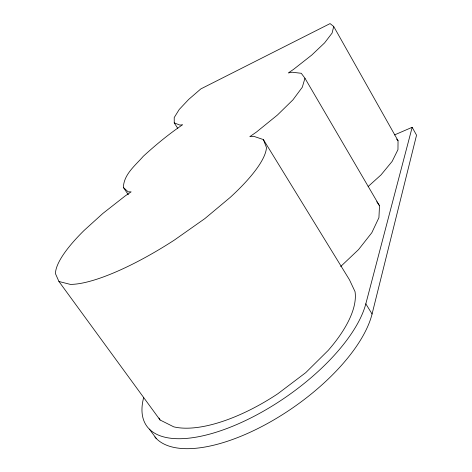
<?xml version="1.0" encoding="UTF-8"?>
<svg xmlns="http://www.w3.org/2000/svg" width="472" height="472" viewBox="0 0 472 472"><rect width="100%" height="100%" fill="white"/><g stroke="black" fill="none" stroke-linecap="round" stroke-linejoin="round"><path stroke-width="0.71" d="M177.82 128.467L174.245 122.909L174.215 117.552L179.218 109.486L188.712 99.397L200.842 88.907L330.076 23.6L333.716 26.485L398.043 140.697L397.967 149.63L392.149 161.383L380.987 174.935L368.119 186.552M333.716 26.485L332.093 33.081L324.606 42.875L311.791 55.035L293.59 69.337L288.309 72.948L292.02 72.21L301.266 73.29L304.953 78.234L379.5 205.757L378.922 217.657L371.818 232.708L358.543 249.594L340.684 266.509M128.331 194.747L123.375 187.449C123.806 174.292 135.346 165.483 143.281 156.291C155.701 144.928 168.71 134.172 182.652 124.72L179.944 125.086L174.245 122.909M154.863 436.954A131.181 57.159 -34.9 0 0 270.474 421.826A131.181 57.159 -34.9 0 0 372.072 314.01L416.546 135.187L412.168 127.304L394.492 134.933M143.718 397.371A131.694 55.891 -34.8 0 0 235.074 425.242A131.694 55.891 -34.8 0 0 365.824 303.826L412.168 127.304M304.953 78.234L302.298 87.237L292.935 99.852L277.418 115.044L256.39 132.095L249.812 136.656L253.653 136.278L263.394 139.576L349.486 279.831L355.027 291.625A118.088 50.032 -34.8 0 1 328.176 350.425L305.756 372.632L277.837 393.748A118.088 50.032 -34.8 0 1 173.779 426.853L160.067 419.991L58.935 281.489L55.454 273.66A124.826 32.243 -33.6 0 1 84.022 230.513L102.866 213.444L125.186 195.945L131.122 191.868L128.16 191.856L123.375 187.449M58.935 281.489L70.275 284.38A124.826 32.243 -33.6 0 0 174.398 240.047L204.807 218.636L230.194 197.414A124.826 32.243 -33.6 0 0 266.456 147.494L263.394 139.576M396.586 139.134L398.043 140.697M149.353 429.095L156.35 438.582M376.774 201.745L379.5 205.757M365.824 303.826L372.072 314.01M159.011 418.068L160.067 419.991"/></g></svg>
